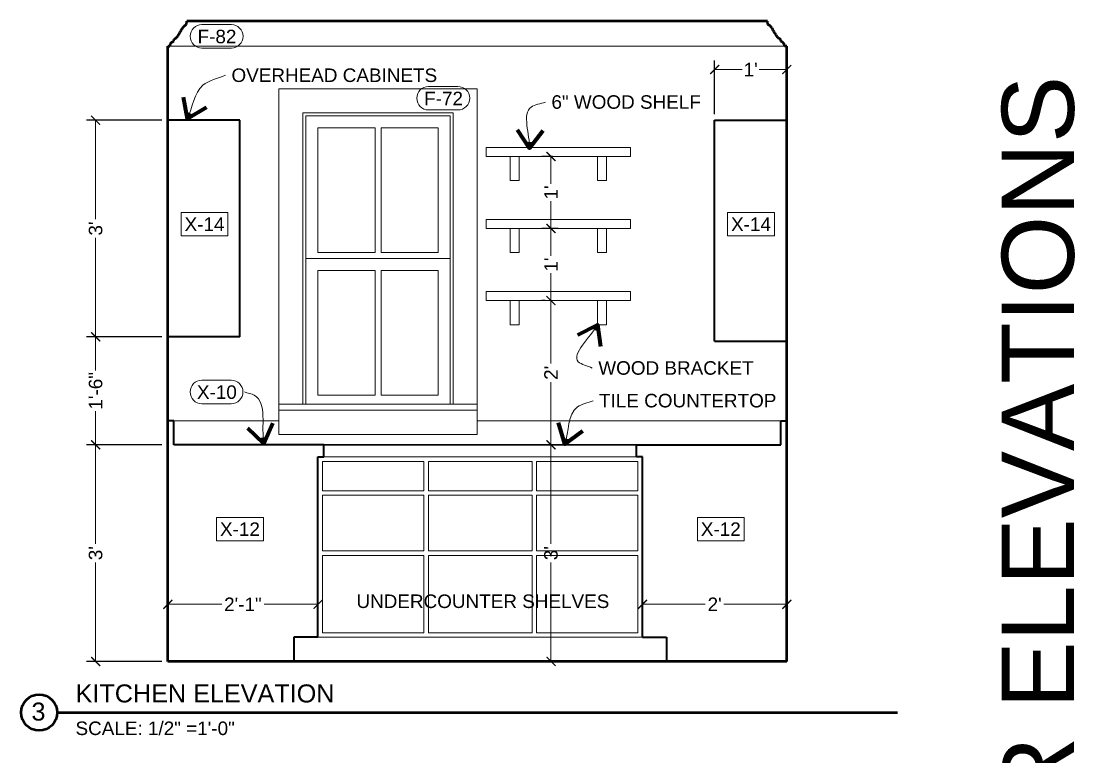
# Model space of a CAD drawing. Header units: inches. Extents: x -54 to 15382, y 469 to 41738.
# Drawn here: x 2668.5 to 2843.9, y 3733.1 to 3855.5 of the extents above; entities that cross this region are included whole.
import ezdxf

# ---------------------------------------------------------------- set-up
doc = ezdxf.new("R2010")
doc.units = ezdxf.units.IN
doc.header["$MEASUREMENT"] = 0
doc.layers.get('0').update_dxf_attribs({"lineweight": 9})
for name, color, linetype, lineweight in [('1', 7, 'Continuous', 9), ('2', 7, 'Continuous', 18), ('3', 7, 'Continuous', 30), ('4', 7, 'Continuous', 40), ('5', 7, 'Continuous', 50), ('A-DIMSx', 7, 'Continuous', 9), ('A-SYMB', 7, 'Continuous', 18), ('A-TEXTx', 7, 'Continuous', 18), ('TB-11x17', 7, 'Continuous', 50)]:
    doc.layers.add(name, color=color, linetype=linetype, lineweight=lineweight)
doc.styles.get("Standard").update_dxf_attribs({"font": 'arial.ttf'})
doc.dimstyles.get("Standard").update_dxf_attribs({"dimtxt": 3, "dimasz": 2, "dimexe": 0.03125, "dimexo": 0.0625, "dimgap": 0.03125, "dimtad": 0, "dimtoh": 1, "dimdec": 4, "dimlfac": 0.99985, "dimzin": 0, "dimdsep": 46, "dimlunit": 4, "dimtxsty": 'Standard', "dimblk": 'ARCHTICK', "dimblk1": 'ARCHTICK', "dimblk2": 'ARCHTICK', "dimcen": 0.09, "dimclrt": 256, "dimadec": 0, "dimazin": 0, "dimtfac": 1, "dimtdec": 4, "dimtofl": 0, "dimtmove": 0, "dimatfit": 3, "dimfxl": 1, "dimtolj": 1, "dimtzin": 0, "dimarcsym": 0})

# ---------------------------------------------------------------- blocks, each defined once
blk = doc.blocks.new('_ArchTick')
at = {"color": 0, "linetype": 'ByBlock', "lineweight": 0, "const_width": 0.15}
blk.add_lwpolyline([(-0.5, -0.5), (0.5, 0.5)], dxfattribs=at)
blk = doc.blocks.new('*D316')
at = {"layer": 'A-DIMSx', "color": 0, "lineweight": -2, "ltscale": 0.1}
for p, q in [((2692.91, 3754.02), (2692.91, 3760.01)), ((2717.91, 3754.02), (2717.91, 3760.01))]:
    blk.add_line(p, q, dxfattribs=at)
at = {"layer": 'A-DIMSx', "color": 0, "lineweight": 5, "ltscale": 0.1}
for p, q in [((2692.91, 3758.51), (2701.89, 3758.51)), ((2717.91, 3758.51), (2708.93, 3758.51))]:
    blk.add_line(p, q, dxfattribs=at)
at = {"layer": 'A-DIMSx', "color": 0, "lineweight": 5, "xscale": 1.5, "yscale": 1.5, "zscale": 1.5, "rotation": 180}
blk.add_blockref('_ArchTick', (2692.91, 3758.51), dxfattribs=at)
at = {"layer": 'A-DIMSx', "color": 0, "lineweight": 5, "xscale": 1.5, "yscale": 1.5, "zscale": 1.5}
blk.add_blockref('_ArchTick', (2717.91, 3758.51), dxfattribs=at)
at = {"layer": 'A-DIMSx', "ltscale": 0.25, "insert": (2705.41, 3758.51), "char_height": 2.25, "attachment_point": 5}
blk.add_mtext('\\A1;2\'-1"', dxfattribs=at)
blk = doc.blocks.new('*D317')
at = {"layer": 'A-DIMSx', "color": 0, "lineweight": -2, "ltscale": 0.1}
for p, q in [((2771.91, 3754.02), (2771.91, 3760.01)), ((2795.91, 3750.02), (2795.91, 3760.01))]:
    blk.add_line(p, q, dxfattribs=at)
at = {"layer": 'A-DIMSx', "color": 0, "lineweight": 5, "ltscale": 0.1}
for p, q in [((2771.91, 3758.51), (2782.35, 3758.51)), ((2795.91, 3758.51), (2785.46, 3758.51))]:
    blk.add_line(p, q, dxfattribs=at)
at = {"layer": 'A-DIMSx', "color": 0, "lineweight": 5, "xscale": 1.5, "yscale": 1.5, "zscale": 1.5, "rotation": 180}
blk.add_blockref('_ArchTick', (2771.91, 3758.51), dxfattribs=at)
at = {"layer": 'A-DIMSx', "color": 0, "lineweight": 5, "xscale": 1.5, "yscale": 1.5, "zscale": 1.5}
blk.add_blockref('_ArchTick', (2795.91, 3758.51), dxfattribs=at)
at = {"layer": 'A-DIMSx', "ltscale": 0.25, "insert": (2783.91, 3758.51), "char_height": 2.25, "attachment_point": 5}
blk.add_mtext("\\A1;2'", dxfattribs=at)
blk = doc.blocks.new('*D382')
at = {"layer": 'A-DIMSx', "color": 0, "lineweight": -2, "ltscale": 0.1}
for p, q in [((2691.91, 3785.02), (2679.41, 3785.02)), ((2691.91, 3749.02), (2679.41, 3749.02))]:
    blk.add_line(p, q, dxfattribs=at)
at = {"layer": 'A-DIMSx', "color": 0, "lineweight": 5, "ltscale": 0.1}
for p, q in [((2680.91, 3785.02), (2680.91, 3768.56)), ((2680.91, 3749.02), (2680.91, 3765.49))]:
    blk.add_line(p, q, dxfattribs=at)
at = {"layer": 'A-DIMSx', "color": 0, "lineweight": 5, "xscale": 1.5, "yscale": 1.5, "zscale": 1.5}
for p, rotation in [((2680.91, 3785.02), 90), ((2680.91, 3749.02), 270)]:
    blk.add_blockref('_ArchTick', p, dxfattribs=dict(at, rotation=rotation))
at = {"layer": 'A-DIMSx', "ltscale": 0.25, "insert": (2680.91, 3767.02), "char_height": 2.25, "attachment_point": 5, "rotation": 90}
blk.add_mtext("\\A1;3'", dxfattribs=at)
blk = doc.blocks.new('*D386')
at = {"layer": 'A-DIMSx', "color": 0, "lineweight": -2, "ltscale": 0.1}
for p, q in [((2691.91, 3803.02), (2679.41, 3803.02)), ((2691.91, 3785.02), (2679.41, 3785.02))]:
    blk.add_line(p, q, dxfattribs=at)
at = {"layer": 'A-DIMSx', "color": 0, "lineweight": 5, "ltscale": 0.1}
for p, q in [((2680.91, 3803.02), (2680.91, 3797.42)), ((2680.91, 3785.02), (2680.91, 3790.63))]:
    blk.add_line(p, q, dxfattribs=at)
at = {"layer": 'A-DIMSx', "color": 0, "lineweight": 5, "xscale": 1.5, "yscale": 1.5, "zscale": 1.5}
for p, rotation in [((2680.91, 3803.02), 90), ((2680.91, 3785.02), 270)]:
    blk.add_blockref('_ArchTick', p, dxfattribs=dict(at, rotation=rotation))
at = {"layer": 'A-DIMSx', "ltscale": 0.25, "insert": (2680.91, 3794.02), "char_height": 2.25, "attachment_point": 5, "rotation": 90}
blk.add_mtext('\\A1;1\'-6"', dxfattribs=at)
blk = doc.blocks.new('*D387')
at = {"layer": 'A-DIMSx', "color": 0, "lineweight": -2, "ltscale": 0.1}
for p, q in [((2691.91, 3839.02), (2679.41, 3839.02)), ((2691.91, 3803.02), (2679.41, 3803.02))]:
    blk.add_line(p, q, dxfattribs=at)
at = {"layer": 'A-DIMSx', "color": 0, "lineweight": 5, "ltscale": 0.1}
for p, q in [((2680.91, 3839.02), (2680.91, 3822.56)), ((2680.91, 3803.02), (2680.91, 3819.49))]:
    blk.add_line(p, q, dxfattribs=at)
at = {"layer": 'A-DIMSx', "color": 0, "lineweight": 5, "xscale": 1.5, "yscale": 1.5, "zscale": 1.5}
for p, rotation in [((2680.91, 3839.02), 90), ((2680.91, 3803.02), 270)]:
    blk.add_blockref('_ArchTick', p, dxfattribs=dict(at, rotation=rotation))
at = {"layer": 'A-DIMSx', "ltscale": 0.25, "insert": (2680.91, 3821.02), "char_height": 2.25, "attachment_point": 5, "rotation": 90}
blk.add_mtext("\\A1;3'", dxfattribs=at)
blk = doc.blocks.new('*D388')
at = {"layer": 'A-DIMSx', "color": 0, "lineweight": -2, "ltscale": 0.1}
for p, q in [((2744.04, 3785.02), (2758.18, 3785.02)), ((2773.04, 3749.02), (2755.18, 3749.02))]:
    blk.add_line(p, q, dxfattribs=at)
at = {"layer": 'A-DIMSx', "color": 0, "lineweight": 5, "ltscale": 0.1}
for p, q in [((2756.68, 3785.02), (2756.68, 3768.56)), ((2756.68, 3749.02), (2756.68, 3765.49))]:
    blk.add_line(p, q, dxfattribs=at)
at = {"layer": 'A-DIMSx', "color": 0, "lineweight": 5, "xscale": 1.5, "yscale": 1.5, "zscale": 1.5}
for p, rotation in [((2756.68, 3785.02), 90), ((2756.68, 3749.02), 270)]:
    blk.add_blockref('_ArchTick', p, dxfattribs=dict(at, rotation=rotation))
at = {"layer": 'A-DIMSx', "ltscale": 0.25, "insert": (2756.68, 3767.02), "char_height": 2.25, "attachment_point": 5, "rotation": 90}
blk.add_mtext("\\A1;3'", dxfattribs=at)
blk = doc.blocks.new('*D389')
at = {"layer": 'A-DIMSx', "color": 0, "lineweight": -2, "ltscale": 0.1}
for p, q in [((2755.69, 3809.02), (2755.18, 3809.02)), ((2744.04, 3785.02), (2758.18, 3785.02))]:
    blk.add_line(p, q, dxfattribs=at)
at = {"layer": 'A-DIMSx', "color": 0, "lineweight": 5, "ltscale": 0.1}
for p, q in [((2756.68, 3809.02), (2756.68, 3798.58)), ((2756.68, 3785.02), (2756.68, 3795.47))]:
    blk.add_line(p, q, dxfattribs=at)
at = {"layer": 'A-DIMSx', "color": 0, "lineweight": 5, "xscale": 1.5, "yscale": 1.5, "zscale": 1.5}
for p, rotation in [((2756.68, 3809.02), 90), ((2756.68, 3785.02), 270)]:
    blk.add_blockref('_ArchTick', p, dxfattribs=dict(at, rotation=rotation))
at = {"layer": 'A-DIMSx', "ltscale": 0.25, "insert": (2756.68, 3797.02), "char_height": 2.25, "attachment_point": 5, "rotation": 90}
blk.add_mtext("\\A1;2'", dxfattribs=at)
blk = doc.blocks.new('*D390')
at = {"layer": 'A-DIMSx', "color": 0, "lineweight": -2, "ltscale": 0.1}
for p, q in [((2756.42, 3821.02), (2755.18, 3821.02)), ((2755.68, 3809.02), (2755.18, 3809.02))]:
    blk.add_line(p, q, dxfattribs=at)
at = {"layer": 'A-DIMSx', "color": 0, "lineweight": 5, "ltscale": 0.1}
for p, q in [((2756.68, 3821.02), (2756.68, 3816.45)), ((2756.68, 3809.02), (2756.68, 3813.59))]:
    blk.add_line(p, q, dxfattribs=at)
at = {"layer": 'A-DIMSx', "color": 0, "lineweight": 5, "xscale": 1.5, "yscale": 1.5, "zscale": 1.5}
for p, rotation in [((2756.68, 3821.02), 90), ((2756.68, 3809.02), 270)]:
    blk.add_blockref('_ArchTick', p, dxfattribs=dict(at, rotation=rotation))
at = {"layer": 'A-DIMSx', "ltscale": 0.25, "insert": (2756.68, 3815.02), "char_height": 2.25, "attachment_point": 5, "rotation": 90}
blk.add_mtext("\\A1;1'", dxfattribs=at)
blk = doc.blocks.new('*D391')
at = {"layer": 'A-DIMSx', "color": 0, "lineweight": -2, "ltscale": 0.1}
for p, q in [((2756.94, 3833.02), (2755.18, 3833.02)), ((2757.86, 3821.02), (2755.18, 3821.02))]:
    blk.add_line(p, q, dxfattribs=at)
at = {"layer": 'A-DIMSx', "color": 0, "lineweight": 5, "ltscale": 0.1}
for p, q in [((2756.68, 3833.02), (2756.68, 3828.45)), ((2756.68, 3821.02), (2756.68, 3825.59))]:
    blk.add_line(p, q, dxfattribs=at)
at = {"layer": 'A-DIMSx', "color": 0, "lineweight": 5, "xscale": 1.5, "yscale": 1.5, "zscale": 1.5}
for p, rotation in [((2756.68, 3833.02), 90), ((2756.68, 3821.02), 270)]:
    blk.add_blockref('_ArchTick', p, dxfattribs=dict(at, rotation=rotation))
at = {"layer": 'A-DIMSx', "ltscale": 0.25, "insert": (2756.68, 3827.02), "char_height": 2.25, "attachment_point": 5, "rotation": 90}
blk.add_mtext("\\A1;1'", dxfattribs=at)
blk = doc.blocks.new('*D408')
at = {"layer": 'A-DIMSx', "color": 0, "lineweight": -2, "ltscale": 0.1}
for p, q in [((2783.91, 3840.02), (2783.91, 3848.96)), ((2795.91, 3840.02), (2795.91, 3848.96))]:
    blk.add_line(p, q, dxfattribs=at)
at = {"layer": 'A-DIMSx', "color": 0, "lineweight": 5, "ltscale": 0.1}
for p, q in [((2783.91, 3847.46), (2788.48, 3847.46)), ((2795.91, 3847.46), (2791.34, 3847.46))]:
    blk.add_line(p, q, dxfattribs=at)
at = {"layer": 'A-DIMSx', "color": 0, "lineweight": 5, "xscale": 1.5, "yscale": 1.5, "zscale": 1.5, "rotation": 180}
blk.add_blockref('_ArchTick', (2783.91, 3847.46), dxfattribs=at)
at = {"layer": 'A-DIMSx', "color": 0, "lineweight": 5, "xscale": 1.5, "yscale": 1.5, "zscale": 1.5}
blk.add_blockref('_ArchTick', (2795.91, 3847.46), dxfattribs=at)
at = {"layer": 'A-DIMSx', "ltscale": 0.25, "insert": (2789.91, 3847.46), "char_height": 2.25, "attachment_point": 5}
blk.add_mtext("\\A1;1'", dxfattribs=at)
blk = doc.blocks.new('CALLOUT - FINISHES')
at = {"layer": 'A-SYMB', "lineweight": 20, "ltscale": 0.1}
for p, q in [((6510.71, 5650.46), (6520.5, 5650.46)), ((6520.5, 5642.67), (6510.71, 5642.67))]:
    blk.add_line(p, q, dxfattribs=at)
for centre, start, end in [((6510.71, 5646.57), 90, 270), ((6520.5, 5646.57), 270, 90)]:
    blk.add_arc(centre, 3.9, start, end, dxfattribs=at)
blk = doc.blocks.new('CALLOUT - EQUIPMENT')
at = {"layer": 'A-SYMB', "lineweight": 20, "ltscale": 0.1}
for p, q in [((6507.92, 5642.87), (6523.51, 5642.87)), ((6507.92, 5635.08), (6507.92, 5642.87)), ((6523.51, 5635.08), (6523.51, 5642.87)), ((6523.51, 5635.08), (6507.92, 5635.08))]:
    blk.add_line(p, q, dxfattribs=at)

msp = doc.modelspace()

# ---------------------------------------------------------------- linework, layer by layer
at = {"layer": '1', "ltscale": 0.25}
for p, q in [((2795.907611, 3851.352544), (2693.2791289, 3851.352544)), ((2693.907611, 3789.0236102), (2711.4074314, 3789.0236237)), ((2794.907611, 3789.0236102), (2744.4073744, 3789.0236102)), ((2718.657611, 3782.2736102), (2735.532611, 3782.2736102)), ((2718.657611, 3782.2736102), (2718.657611, 3777.3986102)), ((2735.532611, 3777.3986102), (2735.532611, 3782.2736102)), ((2736.282611, 3782.2736102), (2753.532611, 3782.2736102)), ((2736.282611, 3777.3986102), (2736.282611, 3782.2736102)), ((2753.532611, 3777.3986102), (2753.532611, 3782.2736102)), ((2754.282611, 3782.2736102), (2771.157611, 3782.2736102)), ((2754.282611, 3777.3986102), (2754.282611, 3782.2736102)), ((2771.157611, 3777.3986102), (2771.157611, 3782.2736102)), ((2718.657611, 3777.3986102), (2735.532611, 3777.3986102)), ((2736.282611, 3777.3986102), (2753.532611, 3777.3986102)), ((2754.282611, 3777.3986102), (2771.157611, 3777.3986102)), ((2718.657611, 3776.6486102), (2735.532611, 3776.6486102)), ((2718.657611, 3776.6486102), (2718.657611, 3767.3986102)), ((2735.532611, 3767.3986102), (2735.532611, 3776.6486102)), ((2736.282611, 3776.6486102), (2753.532611, 3776.6486102)), ((2736.282611, 3767.3986102), (2736.282611, 3776.6486102)), ((2753.532611, 3767.3986102), (2753.532611, 3776.6486102)), ((2754.282611, 3776.6486102), (2771.157611, 3776.6486102)), ((2754.282611, 3767.3986102), (2754.282611, 3776.6486102)), ((2771.157611, 3767.3986102), (2771.157611, 3776.6486102)), ((2718.657611, 3767.3986102), (2735.532611, 3767.3986102)), ((2736.282611, 3767.3986102), (2753.532611, 3767.3986102)), ((2754.282611, 3767.3986102), (2771.157611, 3767.3986102)), ((2718.657611, 3766.6486102), (2735.532611, 3766.6486102)), ((2718.657611, 3766.6486102), (2718.657611, 3753.7736102)), ((2735.532611, 3753.7736102), (2735.532611, 3766.6486102)), ((2736.282611, 3753.7736102), (2736.282611, 3766.6486102)), ((2736.282611, 3766.6486102), (2753.532611, 3766.6486102)), ((2753.532611, 3753.7736102), (2753.532611, 3766.6486102)), ((2754.282611, 3753.7736102), (2754.282611, 3766.6486102)), ((2754.282611, 3766.6486102), (2771.157611, 3766.6486102)), ((2771.157611, 3753.7736102), (2771.157611, 3766.6486102)), ((2735.532611, 3753.7736102), (2718.657611, 3753.7736102)), ((2753.532611, 3753.7736102), (2736.282611, 3753.7736102)), ((2771.157611, 3753.7736102), (2754.282611, 3753.7736102))]:
    msp.add_line(p, q, dxfattribs=at)
at = {"layer": '1'}
for p, q in [((2711.4073888, 3844.2767886), (2711.4074332, 3786.7786208)), ((2744.4073744, 3844.2685621), (2711.4073888, 3844.2767886)), ((2744.4073744, 3844.2685621), (2744.4073744, 3786.7786212)), ((2740.4073744, 3840.2743168), (2715.4073744, 3840.2729036)), ((2715.4073744, 3840.2729036), (2715.4073744, 3791.7786106)), ((2740.4073744, 3840.2743168), (2740.4073744, 3791.7785895)), ((2717.9073744, 3817.0234544), (2717.9073744, 3837.7734544)), ((2727.4073744, 3837.7734544), (2717.9073744, 3837.7734544)), ((2727.4073744, 3817.0234544), (2727.4073744, 3837.7734544)), ((2728.4073744, 3817.0234544), (2728.4073744, 3837.7734544)), ((2737.9073744, 3837.7734544), (2728.4073744, 3837.7734544)), ((2737.9073744, 3817.0234544), (2737.9073744, 3837.7734544)), ((2717.9073744, 3817.0234544), (2727.4073744, 3817.0234544)), ((2728.4073744, 3817.0234544), (2737.9073744, 3817.0234544)), ((2727.4073744, 3814.0234544), (2717.9073744, 3814.0234544)), ((2717.9073744, 3793.2734544), (2717.9073744, 3814.0234544)), ((2727.4073744, 3793.2734544), (2727.4073744, 3814.0234544)), ((2737.9073744, 3814.0234544), (2728.4073744, 3814.0234544)), ((2728.4073744, 3793.2734544), (2728.4073744, 3814.0234544)), ((2737.9073744, 3793.2734544), (2737.9073744, 3814.0234544)), ((2717.9073744, 3793.2734544), (2727.4073744, 3793.2734544)), ((2728.4073744, 3793.2734544), (2737.9073744, 3793.2734544)), ((2711.4074301, 3790.7786212), (2744.4073744, 3790.7786212)), ((2711.4074332, 3786.7786212), (2744.4073744, 3786.7786212))]:
    msp.add_line(p, q, dxfattribs=at)
at = {"layer": '1', "ltscale": 0.25}
for points in [[(2751.4073744, 3833.0236102), (2751.4073744, 3829.0236102), (2749.9073744, 3829.0236102), (2749.9073744, 3833.0236102)], [(2764.4073744, 3833.0236102), (2764.4073744, 3829.0236102), (2765.9073744, 3829.0236102), (2765.9073744, 3833.0236102)], [(2751.4073744, 3821.0236102), (2751.4073744, 3817.0236102), (2749.9073744, 3817.0236102), (2749.9073744, 3821.0236102)], [(2764.4073744, 3821.0236102), (2764.4073744, 3817.0236102), (2765.9073744, 3817.0236102), (2765.9073744, 3821.0236102)], [(2751.4073744, 3809.0236102), (2751.4073744, 3805.0236102), (2749.9073744, 3805.0236102), (2749.9073744, 3809.0236102)], [(2764.4073744, 3809.0236102), (2764.4073744, 3805.0236102), (2765.9073744, 3805.0236102), (2765.9073744, 3809.0236102)]]:
    msp.add_lwpolyline(points, dxfattribs=at)
at = {"layer": '2'}
for p, q in [((2739.9073744, 3839.7742885), (2715.9073744, 3839.7729319)), ((2715.9073744, 3839.7729319), (2715.9073744, 3791.7786106)), ((2739.9073744, 3839.7742885), (2739.9073744, 3791.7785895)), ((2739.9073325, 3816.0241222), (2715.9073325, 3816.0227867)), ((2711.4074293, 3791.7786146), (2744.4073744, 3791.7785855))]:
    msp.add_line(p, q, dxfattribs=at)
at = {"layer": '2', "ltscale": 0.25}
for p, q in [((2718.907611, 3783.0236102), (2770.907611, 3783.0236102)), ((2771.907611, 3753.0236102), (2717.907611, 3753.0236102))]:
    msp.add_line(p, q, dxfattribs=at)
for points in [[(2745.9073744, 3834.5236102), (2769.9073744, 3834.5236102), (2769.9073744, 3833.0236102), (2745.9073744, 3833.0236102), (2745.9073744, 3834.5236102)], [(2745.9073744, 3822.5236102), (2769.9073744, 3822.5236102), (2769.9073744, 3821.0236102), (2745.9073744, 3821.0236102), (2745.9073744, 3822.5236102)], [(2745.9073744, 3810.5236102), (2769.9073744, 3810.5236102), (2769.9073744, 3809.0236102), (2745.9073744, 3809.0236102), (2745.9073744, 3810.5236102)]]:
    msp.add_lwpolyline(points, dxfattribs=at)
at = {"layer": '3', "ltscale": 0.25}
msp.add_line((2770.907611, 3785.0236102), (2718.907611, 3785.0236102), dxfattribs=at)
at = {"layer": '4'}
for p, q in [((2704.907611, 3839.0236102), (2692.907611, 3839.0236102)), ((2704.907611, 3803.0236102), (2704.907611, 3839.0236102)), ((2783.907611, 3839.0236102), (2795.907611, 3839.0236102)), ((2783.907611, 3802.2736102), (2783.907611, 3839.0236102)), ((2704.907611, 3803.0236102), (2692.907611, 3803.0236102)), ((2783.907611, 3802.2736102), (2795.907611, 3802.2736102)), ((2693.907611, 3789.0236102), (2692.907611, 3789.0236102)), ((2693.907611, 3785.0236102), (2693.907611, 3789.0236102)), ((2794.907611, 3785.0236102), (2794.907611, 3789.0236102)), ((2794.907611, 3789.0236102), (2795.907611, 3789.0236102)), ((2718.907611, 3785.0236102), (2693.907611, 3785.0236102)), ((2770.907611, 3785.0236102), (2794.907611, 3785.0236102))]:
    msp.add_line(p, q, dxfattribs=at)
at = {"layer": '4', "ltscale": 0.25}
for p, q in [((2718.907611, 3783.0236102), (2718.907611, 3785.0236102)), ((2770.907611, 3783.0236102), (2770.907611, 3785.0236102)), ((2717.907611, 3783.0236102), (2718.907611, 3783.0236102)), ((2717.907611, 3753.0236102), (2717.907611, 3783.0236102)), ((2771.907611, 3783.0236102), (2770.907611, 3783.0236102)), ((2771.907611, 3753.0236102), (2771.907611, 3783.0236102)), ((2717.907611, 3753.0236102), (2713.907611, 3753.0236102)), ((2713.907611, 3753.0236102), (2713.907611, 3749.0236102)), ((2771.907611, 3753.0236102), (2775.907611, 3753.0236102)), ((2775.907611, 3753.0236102), (2775.907611, 3749.0236102))]:
    msp.add_line(p, q, dxfattribs=at)
at = {"layer": '5'}
for p, q in [((2696.0428697, 3854.9678205), (2696.0958246, 3855.5236102)), ((2792.7193975, 3855.5236102), (2696.0958246, 3855.5236102)), ((2792.7723524, 3854.9678205), (2792.7193975, 3855.5236102)), ((2692.907611, 3749.0236102), (2692.907611, 3851.352544)), ((2692.907611, 3851.352544), (2693.2791289, 3851.352544)), ((2693.9143854, 3852.1814229), (2693.9143854, 3852.4543628)), ((2794.9008367, 3852.1814229), (2794.9008367, 3852.4543628)), ((2795.907611, 3851.352544), (2795.5360932, 3851.352544)), ((2795.907611, 3749.0236102), (2795.907611, 3851.352544)), ((2795.907611, 3749.0236102), (2692.907611, 3749.0236102))]:
    msp.add_line(p, q, dxfattribs=at)
at = {"layer": '5', "ltscale": 0.1}
msp.add_line((2674.5000785, 3740.5008975), (2814.3151436, 3740.5008975), dxfattribs=at)
msp.add_circle((2671.5000785, 3740.5008975), 3, dxfattribs=at)
at = {"layer": '5'}
for points, knots in [([(2693.9143854, 3852.4543628), (2694.0431114, 3852.536963), (2694.1752254, 3852.624458), (2694.3643762, 3852.7831265), (2694.5416561, 3852.9849235), (2694.6933023, 3853.2149968), (2694.8479243, 3853.4585699), (2695.0012335, 3853.7166372), (2695.1484342, 3853.9727913), (2695.2808855, 3854.214388), (2695.4074756, 3854.4214158), (2695.5397537, 3854.5912027), (2695.6842862, 3854.7305371), (2695.8428692, 3854.8475249), (2695.9558507, 3854.9162534), (2696.0428697, 3854.9678205)], [0.02252924258, 0.02252924258, 0.02252924258, 0.02252924258, 0.0848948356, 0.16525381449, 0.24407818869, 0.32590546439, 0.41317453746, 0.50401511078, 0.5962486035, 0.67928693936, 0.75221584643, 0.81459891015, 0.872600463, 0.93247186799, 0.99170471556, 0.99170471556, 0.99170471556, 0.99170471556]), ([(2794.9008367, 3852.4543628), (2794.7721107, 3852.536963), (2794.6399967, 3852.624458), (2794.4508459, 3852.7831265), (2794.273566, 3852.9849235), (2794.1219198, 3853.2149968), (2793.9672978, 3853.4585699), (2793.8139886, 3853.7166372), (2793.6667878, 3853.9727913), (2793.5343366, 3854.214388), (2793.4077465, 3854.4214158), (2793.2754684, 3854.5912027), (2793.1309359, 3854.7305371), (2792.9723529, 3854.8475249), (2792.8593714, 3854.9162534), (2792.7723524, 3854.9678205)], [0.02252924258, 0.02252924258, 0.02252924258, 0.02252924258, 0.0848948356, 0.16525381449, 0.24407818869, 0.32590546439, 0.41317453746, 0.50401511078, 0.5962486035, 0.67928693936, 0.75221584643, 0.81459891015, 0.872600463, 0.93247186799, 0.99170471556, 0.99170471556, 0.99170471556, 0.99170471556]), ([(2693.2791289, 3851.352544), (2693.2943214, 3851.4723542), (2693.3127597, 3851.5940447), (2693.3813673, 3851.7699804), (2693.4856137, 3851.9202347), (2693.6105264, 3852.0329757), (2693.7294138, 3852.1072005), (2693.8110844, 3852.1415656), (2693.9143854, 3852.1814229)], [0.04595771603, 0.04595771603, 0.04595771603, 0.04595771603, 0.20058811132, 0.3838219169, 0.55899294445, 0.69798130682, 0.84352384316, 0.94144460866, 0.94144460866, 0.94144460866, 0.94144460866]), ([(2795.5360932, 3851.352544), (2795.5209007, 3851.4723542), (2795.5024624, 3851.5940447), (2795.4338548, 3851.7699804), (2795.3296084, 3851.9202347), (2795.2046957, 3852.0329757), (2795.0858083, 3852.1072005), (2795.0041377, 3852.1415656), (2794.9008367, 3852.1814229)], [0.04595771603, 0.04595771603, 0.04595771603, 0.04595771603, 0.20058811132, 0.3838219169, 0.55899294445, 0.69798130682, 0.84352384316, 0.94144460866, 0.94144460866, 0.94144460866, 0.94144460866])]:
    msp.add_open_spline(points, degree=3, knots=knots, dxfattribs=at)

# ---------------------------------------------------------------- block references
at = {"layer": '2', "ltscale": 0.25, "xscale": 0.5, "yscale": 0.5, "zscale": 0.5}
for name, p in [('CALLOUT - FINISHES', (-556.7565075, 1029.7029729)), ('CALLOUT - FINISHES', (-519.04961, 1019.4112086)), ('CALLOUT - EQUIPMENT', (-558.8290677, 1002.2422872)), ('CALLOUT - EQUIPMENT', (-467.8949726, 1002.2422872)), ('CALLOUT - FINISHES', (-556.7779733, 970.549728)), ('CALLOUT - EQUIPMENT', (-552.935704, 951.522264)), ('CALLOUT - EQUIPMENT', (-472.9249848, 951.522264))]:
    msp.add_blockref(name, p, dxfattribs=at)

# ---------------------------------------------------------------- texts
at = {"ltscale": 0.5, "insert": (2837.7789525, 3731.3797027), "char_height": 12, "attachment_point": 5, "rotation": 90}
msp.add_mtext('{\\fArial|b1|i0|c0|p34;A2.5\\fArial|b0|i0|c1|p0; INTERIOR ELEVATIONS}', dxfattribs=at)
at = {"ltscale": 0.1, "char_height": 3}
for s, insert, width, attachment_point in [('{KITCHEN ELEVATION }', (2677.5750019, 3745.1864742), 156.107329603, 1), ('{3}', (2671.3941561, 3740.6482025), 5.575289045, 5)]:
    msp.add_mtext(s, dxfattribs=dict(at, insert=insert, width=width, attachment_point=attachment_point))
at = {"layer": 'A-SYMB', "ltscale": 0.5, "char_height": 2.25, "width": 1.821971046, "attachment_point": 5}
for s, insert in [('{F-82}', (2701.1010319, 3852.9437636)), ('{F-72}', (2738.8079293, 3842.6519994)), ('{X-14}', (2699.0284717, 3821.7283965)), ('{X-14}', (2789.9625668, 3821.7283965)), ('{X-10}', (2701.079566, 3793.7905187)), ('{X-12}', (2704.9218353, 3771.0083733)), ('{X-12}', (2784.9325545, 3771.0083733))]:
    msp.add_mtext(s, dxfattribs=dict(at, insert=insert))
at = {"layer": 'A-TEXTx', "ltscale": 0.25, "char_height": 2.25}
for s, insert, attachment_point in [('{OVERHEAD CABINETS}', (2703.5106254, 3846.5017761), 4), ('6" WOOD SHELF', (2756.75381, 3842.0465268), 4), ('WOOD BRACKET', (2764.5522505, 3797.8108785), 4), ('{TILE COUNTERTOP}', (2764.677127, 3792.376772), 4), ('{UNDERCOUNTER SHELVES}', (2766.3902285, 3759.003015), 6)]:
    msp.add_mtext(s, dxfattribs=dict(at, insert=insert, attachment_point=attachment_point))
at = {"layer": 'TB-11x17', "ltscale": 0.5, "insert": (2677.5592751, 3739.0118138), "char_height": 2.25, "width": 36.538089978, "attachment_point": 1}
msp.add_mtext('{SCALE: 1/2" =1\'-0"}', dxfattribs=at)

# ---------------------------------------------------------------- dimensions: what is measured, and where the dimension line sits
at = {"layer": 'A-DIMSx', "ltscale": 0.1}
for base, p1, p2, picture, middle in [((2795.907611, 3847.4572492), (2783.907611, 3839.0236102), (2795.907611, 3839.0236102), '*D408', (2789.907611, 3847.4572492)), ((2692.907611, 3758.512023), (2717.907611, 3753.0236102), (2692.907611, 3753.0236102), '*D316', (2705.407611, 3758.512023)), ((2795.907611, 3758.512023), (2771.907611, 3753.0236102), (2795.907611, 3749.0236102), '*D317', (2783.907611, 3758.512023))]:
    dim = msp.add_linear_dim(base=base, p1=p1, p2=p2, dimstyle='Standard', override={"dimtxt": 2.25, "dimasz": 1.5, "dimexe": 1.5, "dimexo": 1, "dimgap": 0.5, "dimlfac": -47.9928, "dimlwd": 5}, dxfattribs=at)
    dim.commit()
    dim.dimension.update_dxf_attribs({"geometry": picture, "text_midpoint": middle})
for base, p1, p2, picture, middle in [((2680.907611, 3839.0236102), (2692.907611, 3803.0236102), (2692.907611, 3839.0236102), '*D387', (2680.907611, 3821.0236102)), ((2756.6825596, 3833.0236102), (2758.8612468, 3821.0236102), (2757.9374129, 3833.0236102), '*D391', (2756.6825596, 3827.0236102)), ((2756.6825596, 3821.0236102), (2756.6825596, 3809.0236102), (2757.4209084, 3821.0236102), '*D390', (2756.6825596, 3815.0236102)), ((2756.6825596, 3809.0236102), (2743.0401708, 3785.0236102), (2756.6897876, 3809.0236102), '*D389', (2756.6825596, 3797.0236102)), ((2680.907611, 3803.0236102), (2692.907611, 3785.0236102), (2692.907611, 3803.0236102), '*D386', (2680.907611, 3794.0236102)), ((2680.907611, 3785.0236102), (2692.907611, 3749.0236102), (2692.907611, 3785.0236102), '*D382', (2680.907611, 3767.0236102)), ((2756.6825596, 3785.0236102), (2774.0401708, 3749.0236102), (2743.0401708, 3785.0236102), '*D388', (2756.6825596, 3767.0236102))]:
    dim = msp.add_linear_dim(base=base, p1=p1, p2=p2, angle=90, dimstyle='Standard', override={"dimtxt": 2.25, "dimasz": 1.5, "dimexe": 1.5, "dimexo": 1, "dimgap": 0.5, "dimlfac": -47.9928, "dimlwd": 5}, dxfattribs=at)
    dim.commit()
    dim.dimension.update_dxf_attribs({"geometry": picture, "text_midpoint": middle})

# ---------------------------------------------------------------- leaders
at = {"layer": 'A-TEXTx', "path_type": 1, "annotation_type": 0, "has_hookline": 1, "hookline_direction": 0}
for points, text_width in [([(2696.2074216, 3839.2772796), (2698.7232001, 3844.8463822), (2702.5106254, 3846.5017761)], 33.9019441), ([(2753.1024395, 3834.3612375), (2753.3834108, 3841.216636), (2755.75381, 3842.0465268)], 24.590382), ([(2764.4073744, 3805.0236102), (2761.2244175, 3798.8584609), (2763.5522505, 3797.8108785)], 25.744543), ([(2708.9219332, 3785.2841355), (2707.3104843, 3793.2733254), (2705.6563733, 3793.8304928)], 21.6681446), ([(2758.9586259, 3785.1522755), (2761.0838888, 3791.3348586), (2763.677127, 3792.376772)], 29.3190655)]:
    msp.add_leader(points, dimstyle='Standard', override={"dimasz": 3, "dimgap": 1, "dimldrblk": 'Open90', "dimlwd": 65535}, dxfattribs=dict(at, text_width=text_width))

doc.saveas('drawing.dxf')
